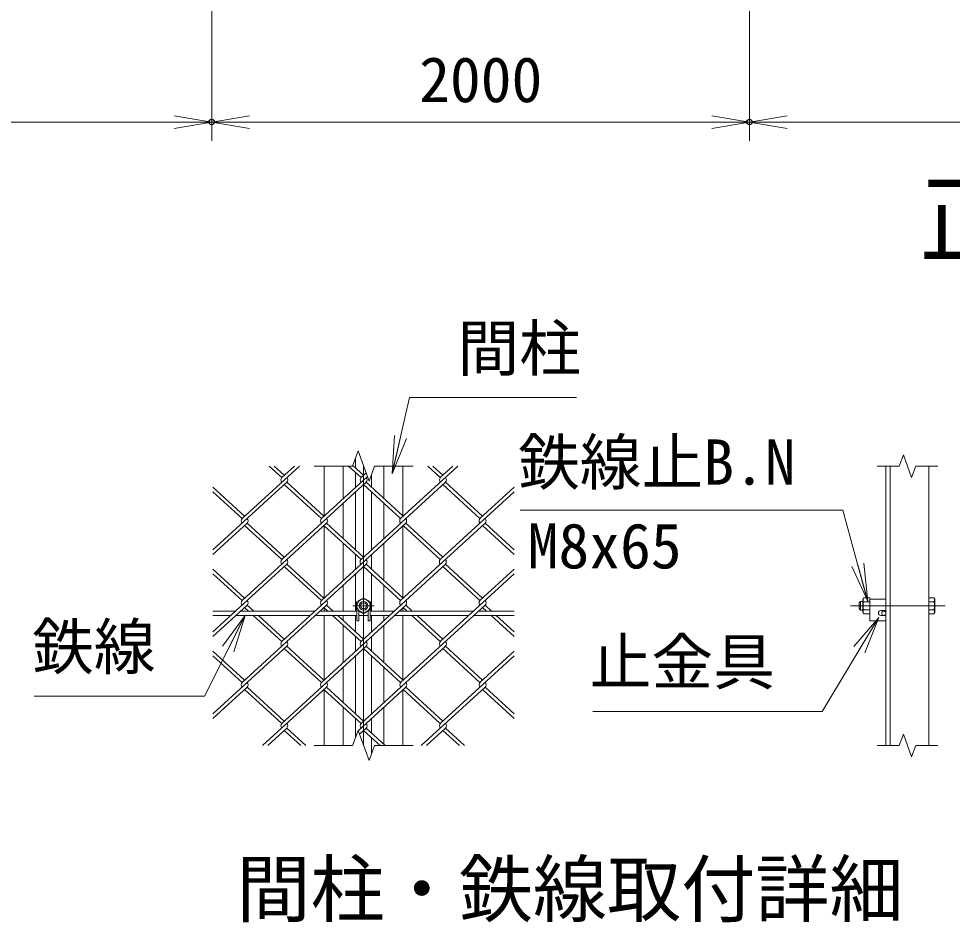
# Model space of a CAD drawing. Units: millimetres at full size; details may follow other scales. Extents: x -14699 to 14701, y -10394 to 10396.
# Drawn here: x -10361 to -6889, y -6560 to -3197 of the extents above; entities that cross this region are included whole.
import ezdxf
from ezdxf.enums import TextEntityAlignment as Align

# ---------------------------------------------------------------- set-up
doc = ezdxf.new("R2010")
doc.units = ezdxf.units.MM
doc.header["$LTSCALE"] = 40
doc.header["$PDMODE"] = 32
doc.header["$PDSIZE"] = 20
doc.linetypes.add('USER1', pattern=[50.8, 31.75, -6.35, 6.35, -6.35])
for name, color, linetype, lineweight in [('0-0_D-STR1', 1, 'Continuous', 18), ('0-1_D-BMK', 2, 'USER1', 13), ('0-2_D-STR3', 3, 'Continuous', 13), ('0-6_D-STR-DIM', 7, 'Continuous', 13), ('0-7_0', 7, 'Continuous', 18), ('0-9_D-STR-TXT', 7, 'Continuous', 13), ('0-A_D-STR2', 7, 'Continuous', 13), ('0-B_D-TTL-TXT', 7, 'Continuous', 13)]:
    doc.layers.add(name, color=color, linetype=linetype, lineweight=lineweight)
doc.layers.add('0-8_Defpoints', color=253, linetype='Continuous')
doc.styles.add('ＭＳ ゴシック', font='')
doc.styles.get('ＭＳ ゴシック').set_extended_font_data('MS Gothic')

# ---------------------------------------------------------------- blocks, each defined once
blk = doc.blocks.new('_Open')
at = {"layer": '0-7_0'}
blk.add_line((-40, 6.67), (0, 0), dxfattribs=at)
blk.add_lwpolyline([(-40, -6.67), (0, 0), (-40, 0)], dxfattribs=at)

msp = doc.modelspace()

# ---------------------------------------------------------------- linework, layer by layer
at = {"layer": '0-0_D-STR1'}
for p, q in [((-9108.37, -4831.34), (-9108.37, -4868.35)), ((-9224.37, -5046.99), (-9224.37, -4861.68)), ((-9154.37, -4982.85), (-9154.37, -4861.68)), ((-9108.37, -4885.71), (-9108.37, -4940.69)), ((-9048.37, -4892.02), (-9048.37, -4940.69)), ((-9002.37, -4982.85), (-9002.37, -4861.68)), ((-8932.37, -5046.99), (-8932.37, -4861.68)), ((-7135.48, -5901.68), (-7135.48, -4861.68)), ((-7119.48, -5901.68), (-7119.48, -4861.68)), ((-6975.48, -5901.68), (-6975.48, -4861.68)), ((-9108.37, -4958.06), (-9108.37, -5173.31)), ((-9048.37, -4958.06), (-9048.37, -5173.31)), ((-9154.37, -5131.16), (-9154.37, -5000.21)), ((-9002.37, -5131.16), (-9002.37, -5000.21)), ((-9224.37, -5351.95), (-9224.37, -5084.38)), ((-8932.37, -5351.95), (-8932.37, -5084.38)), ((-9154.37, -5287.8), (-9154.37, -5148.52)), ((-9002.37, -5287.8), (-9002.37, -5148.52)), ((-9108.37, -5190.67), (-9108.37, -5245.65)), ((-9048.37, -5190.67), (-9048.37, -5245.65)), ((-9108.37, -5263.01), (-9108.37, -5401.68)), ((-9048.37, -5263.01), (-9048.37, -5401.68)), ((-9154.37, -5401.68), (-9154.37, -5305.17)), ((-9002.37, -5401.68), (-9002.37, -5305.17)), ((-9224.37, -5401.68), (-9224.37, -5389.34)), ((-8932.37, -5401.68), (-8932.37, -5389.34)), ((-9224.37, -5656.91), (-9224.37, -5417.68)), ((-9154.37, -5436.12), (-9154.37, -5417.68)), ((-9108.37, -5417.68), (-9108.37, -5478.27)), ((-9048.37, -5417.68), (-9048.37, -5478.27)), ((-9002.37, -5436.12), (-9002.37, -5417.68)), ((-8932.37, -5656.91), (-8932.37, -5417.68)), ((-9154.37, -5592.76), (-9154.37, -5453.48)), ((-9002.37, -5592.76), (-9002.37, -5453.48)), ((-9108.37, -5495.63), (-9108.37, -5550.61)), ((-9048.37, -5495.63), (-9048.37, -5550.61)), ((-9108.37, -5567.97), (-9108.37, -5783.23)), ((-9048.37, -5567.97), (-9048.37, -5783.23)), ((-9154.37, -5741.08), (-9154.37, -5610.12)), ((-9002.37, -5741.08), (-9002.37, -5610.12)), ((-9224.37, -5901.68), (-9224.37, -5694.3)), ((-8932.37, -5901.68), (-8932.37, -5694.3)), ((-9154.37, -5901.68), (-9154.37, -5758.44)), ((-9002.37, -5897.72), (-9002.37, -5758.44)), ((-9108.37, -5800.59), (-9108.37, -5871.34)), ((-9048.37, -5800.59), (-9048.37, -5855.57)), ((-9048.37, -5872.93), (-9048.37, -5932.02))]:
    msp.add_line(p, q, dxfattribs=at)
at = {"layer": '0-1_D-BMK'}
for p, q in [((-9078.37, -4861.68), (-9078.37, -5901.68)), ((-9038.37, -5381.68), (-9118.37, -5381.68)), ((-7267.47, -5381.68), (-6915.48, -5381.68))]:
    msp.add_line(p, q, dxfattribs=at)
at = {"layer": '0-2_D-STR3'}
for p, q in [((-9078.37, -5351.65), (-9104.37, -5366.66)), ((-9104.37, -5366.66), (-9104.37, -5396.69)), ((-9052.37, -5366.66), (-9078.37, -5351.65)), ((-9052.37, -5396.69), (-9052.37, -5366.66)), ((-7230.68, -5365.68), (-7235.48, -5370.48)), ((-7235.48, -5370.48), (-7235.48, -5392.88)), ((-7230.68, -5365.68), (-7230.68, -5397.68)), ((-7221.48, -5365.68), (-7230.68, -5365.68)), ((-7218.58, -5351.65), (-7221.48, -5356.68)), ((-7221.48, -5406.68), (-7221.48, -5356.68)), ((-7195.48, -5351.65), (-7218.58, -5351.65)), ((-7195.48, -5366.66), (-7218.58, -5366.66)), ((-7195.48, -5411.7), (-7195.48, -5351.65)), ((-7195.48, -5357.68), (-7135.48, -5357.68)), ((-7195.48, -5357.68), (-7195.48, -5437.68)), ((-6975.48, -5351.65), (-6957.06, -5351.65)), ((-6975.48, -5351.65), (-6975.48, -5411.7)), ((-6975.48, -5366.66), (-6957.06, -5366.66)), ((-6954.28, -5356.48), (-6957.06, -5351.65)), ((-6954.28, -5356.48), (-6954.28, -5406.88)), ((-9554.61, -5401.68), (-9638.37, -5401.68)), ((-9259.69, -5401.68), (-9535.66, -5401.68)), ((-9103.37, -5401.68), (-9240.75, -5401.68)), ((-9104.37, -5396.69), (-9078.37, -5411.7)), ((-9103.37, -5397.26), (-9103.37, -5437.68)), ((-9095.37, -5401.88), (-9095.37, -5437.68)), ((-9078.37, -5411.7), (-9052.37, -5396.69)), ((-9061.37, -5401.88), (-9061.37, -5437.68)), ((-9053.37, -5397.26), (-9053.37, -5437.68)), ((-8964.78, -5401.68), (-9053.37, -5401.68)), ((-8669.87, -5401.68), (-8945.84, -5401.68)), ((-8518.37, -5401.68), (-8650.93, -5401.68)), ((-7230.68, -5397.68), (-7235.48, -5392.88)), ((-7221.48, -5397.68), (-7230.68, -5397.68)), ((-7218.58, -5411.7), (-7221.48, -5406.68)), ((-7195.48, -5396.69), (-7218.58, -5396.69)), ((-7195.48, -5411.7), (-7218.58, -5411.7)), ((-7154.48, -5399.68), (-7135.48, -5399.68)), ((-6975.48, -5396.69), (-6957.06, -5396.69)), ((-6975.48, -5411.7), (-6957.06, -5411.7)), ((-6954.28, -5406.88), (-6957.06, -5411.7)), ((-9572.07, -5417.68), (-9638.37, -5417.68)), ((-9277.16, -5417.68), (-9553.12, -5417.68)), ((-9103.37, -5417.68), (-9258.21, -5417.68)), ((-9103.37, -5437.68), (-9095.37, -5437.68)), ((-9061.37, -5417.68), (-9095.37, -5417.68)), ((-9061.37, -5437.68), (-9053.37, -5437.68)), ((-8982.24, -5417.68), (-9053.37, -5417.68)), ((-8687.33, -5417.68), (-8963.3, -5417.68)), ((-8518.37, -5417.68), (-8668.39, -5417.68)), ((-7195.48, -5437.68), (-7135.48, -5437.68)), ((-7154.48, -5417.68), (-7135.48, -5417.68)), ((-7135.48, -5417.68), (-7135.48, -5437.68))]:
    msp.add_line(p, q, dxfattribs=at)
for centre, radius in [((-9078.37, -5381.68), 25), ((-9078.37, -5381.68), 16), ((-9078.37, -5381.68), 11.2), ((-7143.48, -5409.68), 8)]:
    msp.add_circle(centre, radius, dxfattribs=at)
for centre, radius, start, end in [((-7207.61, -5359.16), 13.29, 145.61586, 214.38414), ((-7171.22, -5381.68), 49.68, 162.4121, 197.5879), ((-6968.03, -5359.16), 13.29, 325.61585, 34.38415), ((-7004.42, -5381.68), 49.68, 342.4121, 17.5879), ((-7207.61, -5404.19), 13.29, 145.61584, 214.38415), ((-7154.48, -5408.68), 9, 90, 270), ((-6968.03, -5404.19), 13.29, 325.61585, 34.38415)]:
    msp.add_arc(centre, radius, start, end, dxfattribs=at)
at = {"layer": '0-6_D-STR-DIM'}
for p, q in [((-9643.12, -946.69), (-9643.12, -3651.56)), ((-9643.12, -946.69), (-9643.12, -3651.56)), ((-7643.12, -946.69), (-7643.12, -3651.56)), ((-7643.12, -946.69), (-7643.12, -3651.56)), ((-11643.12, -3581.56), (-9643.12, -3581.56)), ((-9643.12, -3581.56), (-7643.12, -3581.56)), ((-7643.12, -3581.56), (-5643.12, -3581.56)), ((-9119.41, -4861.68), (-9262.37, -4861.68)), ((-8894.37, -4861.68), (-9037.33, -4861.68)), ((-7168.48, -4861.68), (-7086.26, -4861.68)), ((-7024.7, -4861.68), (-6942.48, -4861.68)), ((-9119.41, -5901.68), (-9262.37, -5901.68)), ((-8894.37, -5901.68), (-9037.33, -5901.68)), ((-7168.48, -5901.68), (-7086.26, -5901.68)), ((-7024.7, -5901.68), (-6942.48, -5901.68))]:
    msp.add_line(p, q, dxfattribs=at)
for points in [[(-9119.41, -4861.68), (-9098.89, -4805.29), (-9057.85, -4918.06), (-9037.33, -4861.68)], [(-7024.7, -4861.68), (-7040.09, -4903.96), (-7070.87, -4819.39), (-7086.26, -4861.68)], [(-9119.41, -5901.68), (-9098.89, -5845.29), (-9057.85, -5958.06), (-9037.33, -5901.68)], [(-7024.7, -5901.68), (-7040.09, -5943.96), (-7070.87, -5859.39), (-7086.26, -5901.68)]]:
    msp.add_lwpolyline(points, dxfattribs=at)
at = {"layer": '0-8_Defpoints'}
for p in [(-9643.12, -3581.56), (-7643.12, -3581.56)]:
    msp.add_point(p, dxfattribs=at)
at = {"layer": '0-9_D-STR-TXT'}
for points in [[(-8286.48, -4606.04), (-8907.1, -4606.04), (-8971.92, -4888.1)], [(-8495.66, -5026.43), (-7295.85, -5026.43), (-7204.01, -5362.7)], [(-10303.15, -5718.58), (-9670.09, -5718.58), (-9519.92, -5419.46)], [(-8225.67, -5774.7), (-7372.31, -5774.7), (-7163.67, -5426.74)]]:
    msp.add_lwpolyline(points, dxfattribs=at)
at = {"layer": '0-A_D-STR2'}
for p, q in [((-9078.37, -4895.84), (-9118.48, -4859.1)), ((-9317.05, -4861.68), (-9530.21, -5057)), ((-9382.76, -4904.52), (-9429.52, -4861.68)), ((-9373.28, -4895.84), (-9410.57, -4861.68)), ((-9335.52, -4861.68), (-9382.52, -4904.74)), ((-9087.85, -4904.52), (-9134.61, -4861.68)), ((-9069.05, -4887.3), (-9087.85, -4904.52)), ((-8727.23, -4861.68), (-8940.39, -5057)), ((-8792.93, -4904.52), (-8839.7, -4861.68)), ((-8783.46, -4895.84), (-8820.75, -4861.68)), ((-8746.17, -4861.68), (-8792.93, -4904.52)), ((-9363.81, -4921.89), (-9638.37, -5173.48)), ((-9068.9, -4921.89), (-9382.76, -5209.48)), ((-9235.3, -5057), (-9373.28, -4930.57)), ((-9225.83, -5048.32), (-9363.81, -4921.89)), ((-9064.31, -4900.32), (-9235.3, -5057)), ((-8773.99, -4921.89), (-9087.85, -5209.48)), ((-8940.39, -5057), (-9078.37, -4930.57)), ((-8930.92, -5048.32), (-9068.9, -4921.89)), ((-8645.48, -5057), (-8783.46, -4930.57)), ((-8636.01, -5048.32), (-8773.99, -4921.89)), ((-9520.74, -5048.32), (-9638.37, -4940.53)), ((-9530.21, -5057), (-9638.37, -4957.89)), ((-8518.37, -4957.89), (-8792.93, -5209.48)), ((-8518.37, -4940.53), (-8645.48, -5057)), ((-9511.27, -5074.36), (-9638.37, -5190.84)), ((-9216.35, -5074.36), (-9530.21, -5361.96)), ((-9382.76, -5209.48), (-9520.74, -5083.05)), ((-9373.28, -5200.8), (-9511.27, -5074.36)), ((-8921.44, -5074.36), (-9235.3, -5361.96)), ((-9087.85, -5209.48), (-9225.83, -5083.05)), ((-9078.37, -5200.8), (-9216.35, -5074.36)), ((-8626.53, -5074.36), (-8940.39, -5361.96)), ((-8792.93, -5209.48), (-8930.09, -5083.8)), ((-8783.46, -5200.8), (-8921.44, -5074.36)), ((-8518.37, -5190.84), (-8636.01, -5083.05)), ((-8518.37, -5173.48), (-8626.53, -5074.36)), ((-9363.81, -5226.84), (-9638.37, -5478.43)), ((-9068.9, -5226.84), (-9382.76, -5514.44)), ((-9235.3, -5361.96), (-9373.28, -5235.52)), ((-9225.83, -5353.28), (-9363.81, -5226.84)), ((-8773.99, -5226.84), (-9087.85, -5514.44)), ((-8940.39, -5361.96), (-9078.37, -5235.52)), ((-8930.92, -5353.28), (-9068.9, -5226.84)), ((-8645.48, -5361.96), (-8783.46, -5235.52)), ((-8636.01, -5353.28), (-8773.99, -5226.84)), ((-9520.74, -5353.28), (-9638.37, -5245.49)), ((-9530.21, -5361.96), (-9638.37, -5262.85)), ((-8518.37, -5262.85), (-8792.93, -5514.44)), ((-8518.37, -5245.49), (-8645.48, -5361.96)), ((-9511.27, -5379.32), (-9638.37, -5495.8)), ((-9216.35, -5379.32), (-9530.21, -5666.92)), ((-9486.87, -5401.68), (-9511.27, -5379.32)), ((-8921.44, -5379.32), (-9235.3, -5666.92)), ((-9191.96, -5401.68), (-9216.35, -5379.32)), ((-8626.53, -5379.32), (-8940.39, -5666.92)), ((-8897.05, -5401.68), (-8921.44, -5379.32)), ((-8602.14, -5401.68), (-8626.53, -5379.32)), ((-9505.82, -5401.68), (-9520.74, -5388)), ((-9210.91, -5401.68), (-9225.83, -5388)), ((-8916, -5401.68), (-8930.92, -5388)), ((-8621.09, -5401.68), (-8636.01, -5388)), ((-9382.76, -5514.44), (-9488.36, -5417.68)), ((-9373.28, -5505.76), (-9469.41, -5417.68)), ((-9087.85, -5514.44), (-9193.45, -5417.68)), ((-9078.37, -5505.76), (-9174.5, -5417.68)), ((-8792.93, -5514.44), (-8898.54, -5417.68)), ((-8783.46, -5505.76), (-8879.59, -5417.68)), ((-8518.37, -5495.8), (-8603.62, -5417.68)), ((-8518.37, -5478.43), (-8584.68, -5417.68)), ((-9363.81, -5531.8), (-9638.37, -5783.39)), ((-9520.74, -5658.24), (-9638.37, -5550.45)), ((-9068.9, -5531.8), (-9382.76, -5819.4)), ((-9235.3, -5666.92), (-9373.28, -5540.48)), ((-9225.83, -5658.24), (-9363.81, -5531.8)), ((-8773.99, -5531.8), (-9087.85, -5819.4)), ((-8940.39, -5666.92), (-9078.37, -5540.48)), ((-8930.92, -5658.24), (-9068.9, -5531.8)), ((-8645.48, -5666.92), (-8783.46, -5540.48)), ((-8636.01, -5658.24), (-8773.99, -5531.8)), ((-8518.37, -5550.45), (-8645.48, -5666.92)), ((-9530.21, -5666.92), (-9638.37, -5567.81)), ((-8518.37, -5567.81), (-8792.93, -5819.4)), ((-9511.27, -5684.28), (-9638.37, -5800.75)), ((-9382.76, -5819.4), (-9520.74, -5692.96)), ((-9373.28, -5810.72), (-9511.27, -5684.28)), ((-9216.35, -5684.28), (-9453.6, -5901.68)), ((-9087.85, -5819.4), (-9225.83, -5692.96)), ((-9078.37, -5810.72), (-9216.35, -5684.28)), ((-8921.44, -5684.28), (-9098.46, -5846.49)), ((-8792.93, -5819.4), (-8930.92, -5692.96)), ((-8783.46, -5810.72), (-8921.44, -5684.28)), ((-8626.53, -5684.28), (-8863.78, -5901.68)), ((-8518.37, -5800.75), (-8636.01, -5692.96)), ((-8518.37, -5783.39), (-8626.53, -5684.28)), ((-9363.81, -5836.76), (-9434.65, -5901.68)), ((-9311.91, -5901.68), (-9373.28, -5845.44)), ((-9292.97, -5901.68), (-9363.81, -5836.76)), ((-9068.9, -5836.76), (-9093.72, -5859.51)), ((-9017, -5901.68), (-9078.37, -5845.44)), ((-8998.06, -5901.68), (-9068.9, -5836.76)), ((-8773.99, -5836.76), (-8844.83, -5901.68)), ((-8722.09, -5901.68), (-8783.46, -5845.44)), ((-8703.15, -5901.68), (-8773.99, -5836.76))]:
    msp.add_line(p, q, dxfattribs=at)
for centre, start, end in [((-9373.07, -4913.44), 137.5, 222.5), ((-9373.07, -4913.44), 317.5, 42.5), ((-9078.16, -4913.44), 137.5, 222.5), ((-9078.16, -4913.44), 317.5, 42.5), ((-8783.25, -4913.44), 137.5, 222.5), ((-8783.25, -4913.44), 317.5, 42.5), ((-9520.74, -5065.68), 137.5, 222.5), ((-9520.74, -5065.68), 317.5, 42.5), ((-9225.83, -5065.68), 137.5, 222.5), ((-9225.83, -5065.68), 317.5, 42.5), ((-8930.92, -5065.68), 137.5, 222.5), ((-8930.92, -5065.68), 317.5, 42.5), ((-8635.79, -5065.92), 137.5, 222.5), ((-8635.79, -5065.92), 317.5, 42.5), ((-9373.31, -5218.18), 137.5, 222.5), ((-9373.31, -5218.18), 317.5, 42.5), ((-9078.4, -5218.18), 137.5, 222.5), ((-9078.4, -5218.18), 317.5, 42.5), ((-8783.48, -5218.18), 137.5, 222.5), ((-8783.48, -5218.18), 317.5, 42.5), ((-9520.74, -5370.64), 137.5, 222.5), ((-9520.74, -5370.64), 317.5, 42.5), ((-9225.83, -5370.64), 137.5, 222.5), ((-9225.83, -5370.64), 317.5, 42.5), ((-8930.92, -5370.64), 137.5, 222.5), ((-8930.92, -5370.64), 317.5, 42.5), ((-8635.79, -5370.88), 137.5, 222.5), ((-8635.79, -5370.88), 317.5, 42.5), ((-9373.31, -5523.14), 137.5, 222.5), ((-9373.31, -5523.14), 317.5, 42.5), ((-9078.14, -5523.34), 137.5, 222.5), ((-9078.14, -5523.34), 317.5, 42.5), ((-8783.22, -5523.34), 137.5, 222.5), ((-8783.22, -5523.34), 317.5, 42.5), ((-9520.5, -5675.82), 137.5, 222.5), ((-9520.5, -5675.82), 317.5, 42.5), ((-9225.59, -5675.82), 137.5, 222.5), ((-9225.59, -5675.82), 317.5, 42.5), ((-8930.68, -5675.82), 137.5, 222.5), ((-8930.68, -5675.82), 317.5, 42.5), ((-8635.56, -5676.06), 137.5, 222.5), ((-8635.56, -5676.06), 317.5, 42.5), ((-9373.31, -5828.1), 137.5, 222.5), ((-9373.31, -5828.1), 317.5, 42.5), ((-9078.14, -5828.3), 137.5, 222.5), ((-9078.14, -5828.3), 317.5, 42.5), ((-8783.22, -5828.3), 137.5, 222.5), ((-8783.22, -5828.3), 317.5, 42.5)]:
    msp.add_arc(centre, 12.85, start, end, dxfattribs=at)

# ---------------------------------------------------------------- block references
at = {"layer": '0-6_D-STR-DIM', "xscale": 3.5, "yscale": 3.5}
for p in [(-9643.12, -3581.56), (-7643.12, -3581.56)]:
    msp.add_blockref('_Open', p, dxfattribs=at)
at = {"layer": '0-6_D-STR-DIM', "xscale": 3.5, "yscale": 3.5, "rotation": 180}
for p in [(-9643.12, -3581.56), (-7643.12, -3581.56)]:
    msp.add_blockref('_Open', p, dxfattribs=at)
at = {"layer": '0-9_D-STR-TXT', "xscale": 3.5, "yscale": 3.5}
for p, rotation in [((-8972.37, -4890.05), 257.05652), ((-7203.49, -5364.63), 285.27617), ((-9519.02, -5417.68), 63.34043), ((-7162.64, -5425.02), 59.05204)]:
    msp.add_blockref('_Open', p, dxfattribs=dict(at, rotation=rotation))

# ---------------------------------------------------------------- texts
at = {"layer": '0-6_D-STR-DIM', "style": 'ＭＳ ゴシック'}
msp.add_text('2000', height=168.3, dxfattribs=at).set_placement((-8871.56, -3557.94), align=Align.BOTTOM_LEFT)
at = {"layer": '0-9_D-STR-TXT', "style": 'ＭＳ ゴシック'}
for s, p in [('間柱', (-8728.86, -4557.99)), ('鉄線止B.N', (-8503.66, -4981.5)), ('M8x65', (-8467.99, -5293.16)), ('鉄線', (-10311.14, -5668.31)), ('止金具', (-8237.22, -5724.87))]:
    msp.add_text(s, height=168.3, dxfattribs=at).set_placement(p, align=Align.BOTTOM_LEFT)
at = {"layer": '0-B_D-TTL-TXT', "style": 'ＭＳ ゴシック'}
for s, height, p in [('正\u3000面\u3000図', 269.5, (-7011.51, -4158.5)), ('間柱・鉄線取付詳細', 202.1, (-9551.08, -6597.51))]:
    msp.add_text(s, height=height, dxfattribs=at).set_placement(p, align=Align.BOTTOM_LEFT)

doc.saveas('drawing.dxf')
